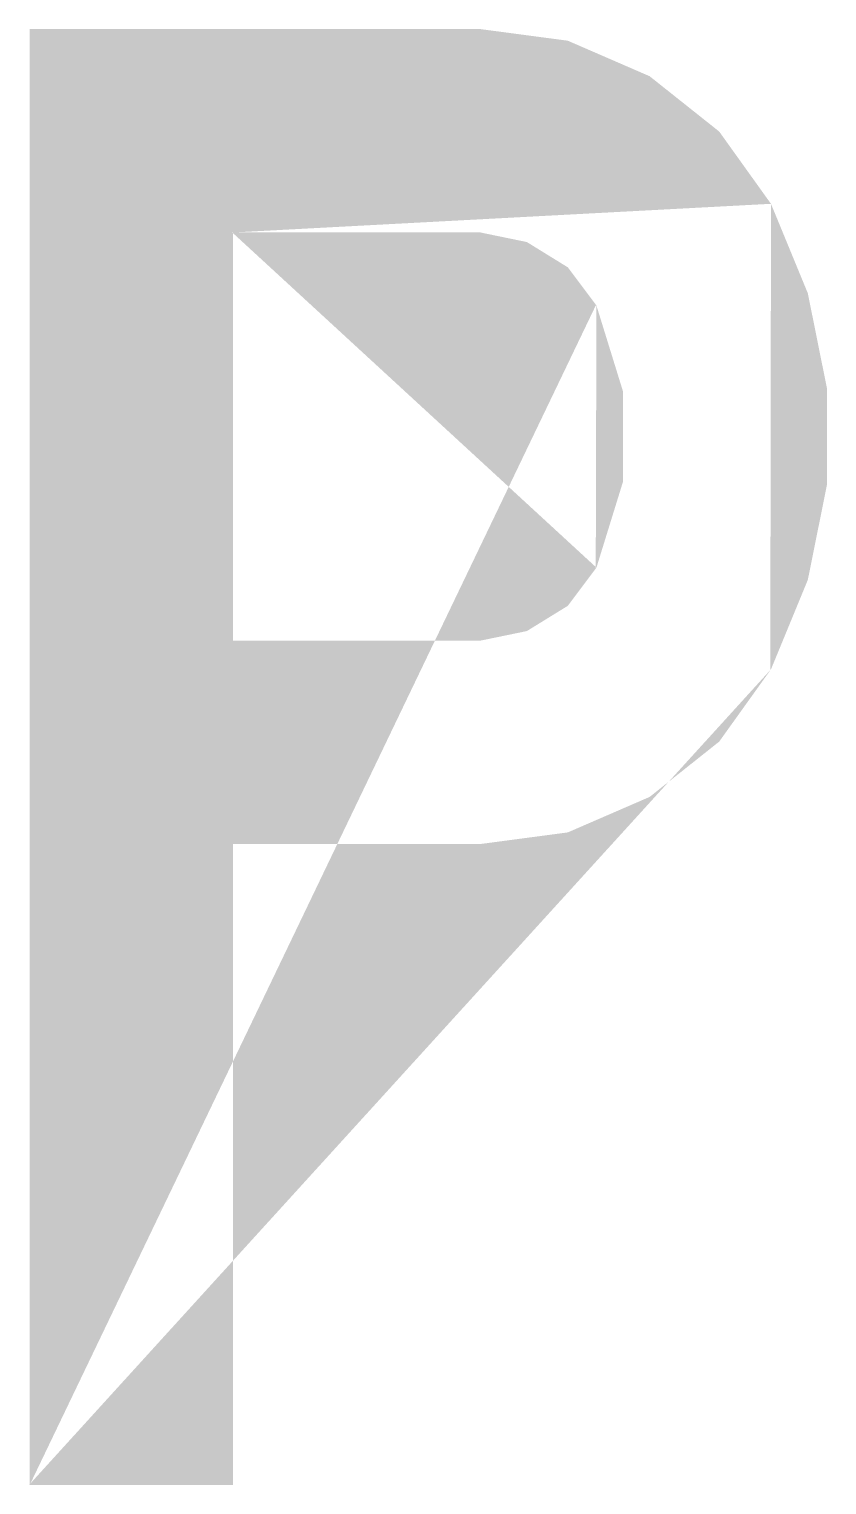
# Model space of a CAD drawing. Header units: millimetres. Extents: x 177 to 1473, y -1293 to 221.
# Drawn here: x 813.7 to 843.8, y 98.1 to 153.1 of the extents above; entities that cross this region are included whole.
import ezdxf

# ---------------------------------------------------------------- set-up
doc = ezdxf.new("R2010")
doc.units = ezdxf.units.MM
doc.layers.add('GREEN', color=84, linetype='Continuous')

msp = doc.modelspace()

# ---------------------------------------------------------------- hatches: boundary and pattern name
at = {"layer": 'GREEN'}
h = msp.add_hatch(color=256, dxfattribs=at)
h.paths.add_polyline_path([(830.729, 145.432), (830.703, 145.432)], flags=16)
edge = h.paths.add_edge_path(flags=17)
edge.add_line((821.372, 130.018), (821.372, 145.432))
edge.add_line((821.372, 145.432), (830.729, 145.432))
edge.add_line((832.481, 145.071), (830.729, 145.432))
edge.add_line((832.481, 145.071), (834.028, 144.117))
edge.add_line((834.028, 144.117), (835.111, 142.674))
edge.add_line((835.111, 142.674), (836.116, 139.426))
edge.add_line((836.116, 139.426), (836.116, 136.024))
edge.add_line((836.116, 136.024), (835.111, 132.776))
edge.add_line((835.111, 132.776), (834.028, 131.332))
edge.add_line((834.028, 131.332), (832.481, 130.379))
edge.add_line((832.481, 130.379), (830.729, 130.018))
edge.add_line((830.729, 130.018), (821.372, 130.018))
h.paths.add_polyline_path([(830.703, 153.113), (830.729, 153.113)], flags=16)
edge = h.paths.add_edge_path()
edge.add_line((821.372, 98.133), (813.691, 98.133))
edge.add_line((813.691, 98.133), (813.691, 153.113))
edge.add_line((813.691, 153.113), (830.729, 153.113))
edge.add_line((834.028, 152.675), (830.729, 153.113))
edge.add_line((834.028, 152.675), (837.121, 151.334))
edge.add_line((837.121, 151.334), (839.75, 149.246))
edge.add_line((839.75, 149.246), (841.709, 146.514))
edge.add_line((841.709, 146.514), (843.101, 143.138))
edge.add_line((843.101, 143.138), (843.823, 139.555))
edge.add_line((843.823, 139.555), (843.823, 135.895))
edge.add_line((843.823, 135.895), (843.101, 132.312))
edge.add_line((843.101, 132.312), (841.709, 128.935))
edge.add_line((841.709, 128.935), (839.75, 126.203))
edge.add_line((839.75, 126.203), (837.121, 124.115))
edge.add_line((837.121, 124.115), (834.028, 122.775))
edge.add_line((834.028, 122.775), (830.729, 122.337))
edge.add_line((830.729, 122.337), (821.372, 122.337))
edge.add_line((821.372, 122.337), (821.372, 98.133))
edge = h.paths.add_edge_path()
edge.add_line((821.372, 145.432), (821.346, 145.432))
edge.add_line((835.111, 132.776), (835.085, 132.776))
edge.add_line((835.111, 142.674), (835.085, 142.674))
edge.add_line((813.691, 98.133), (813.665, 98.133))
edge.add_line((841.709, 128.935), (841.683, 128.935))
edge.add_line((841.709, 146.514), (841.683, 146.514))
h = msp.add_hatch(color=256, dxfattribs=at)
h.paths.add_polyline_path([(830.729, 145.432), (830.703, 145.432)], flags=16)
edge = h.paths.add_edge_path(flags=17)
edge.add_line((821.372, 130.018), (821.372, 145.432))
edge.add_line((821.372, 145.432), (830.729, 145.432))
edge.add_line((832.481, 145.071), (830.729, 145.432))
edge.add_line((832.481, 145.071), (834.028, 144.117))
edge.add_line((834.028, 144.117), (835.111, 142.674))
edge.add_line((835.111, 142.674), (836.116, 139.426))
edge.add_line((836.116, 139.426), (836.116, 136.024))
edge.add_line((836.116, 136.024), (835.111, 132.776))
edge.add_line((835.111, 132.776), (834.028, 131.332))
edge.add_line((834.028, 131.332), (832.481, 130.379))
edge.add_line((832.481, 130.379), (830.729, 130.018))
edge.add_line((830.729, 130.018), (821.372, 130.018))
h.paths.add_polyline_path([(830.703, 153.113), (830.729, 153.113)], flags=16)
edge = h.paths.add_edge_path()
edge.add_line((821.372, 98.133), (813.691, 98.133))
edge.add_line((813.691, 98.133), (813.691, 153.113))
edge.add_line((813.691, 153.113), (830.729, 153.113))
edge.add_line((834.028, 152.675), (830.729, 153.113))
edge.add_line((834.028, 152.675), (837.121, 151.334))
edge.add_line((837.121, 151.334), (839.75, 149.246))
edge.add_line((839.75, 149.246), (841.709, 146.514))
edge.add_line((841.709, 146.514), (843.101, 143.138))
edge.add_line((843.101, 143.138), (843.823, 139.555))
edge.add_line((843.823, 139.555), (843.823, 135.895))
edge.add_line((843.823, 135.895), (843.101, 132.312))
edge.add_line((843.101, 132.312), (841.709, 128.935))
edge.add_line((841.709, 128.935), (839.75, 126.203))
edge.add_line((839.75, 126.203), (837.121, 124.115))
edge.add_line((837.121, 124.115), (834.028, 122.775))
edge.add_line((834.028, 122.775), (830.729, 122.337))
edge.add_line((830.729, 122.337), (821.372, 122.337))
edge.add_line((821.372, 122.337), (821.372, 98.133))
edge = h.paths.add_edge_path()
edge.add_line((821.372, 145.432), (821.346, 145.432))
edge.add_line((835.111, 132.776), (835.085, 132.776))
edge.add_line((835.111, 142.674), (835.085, 142.674))
edge.add_line((813.691, 98.133), (813.665, 98.133))
edge.add_line((841.709, 128.935), (841.683, 128.935))
edge.add_line((841.709, 146.514), (841.683, 146.514))

doc.saveas('drawing.dxf')
